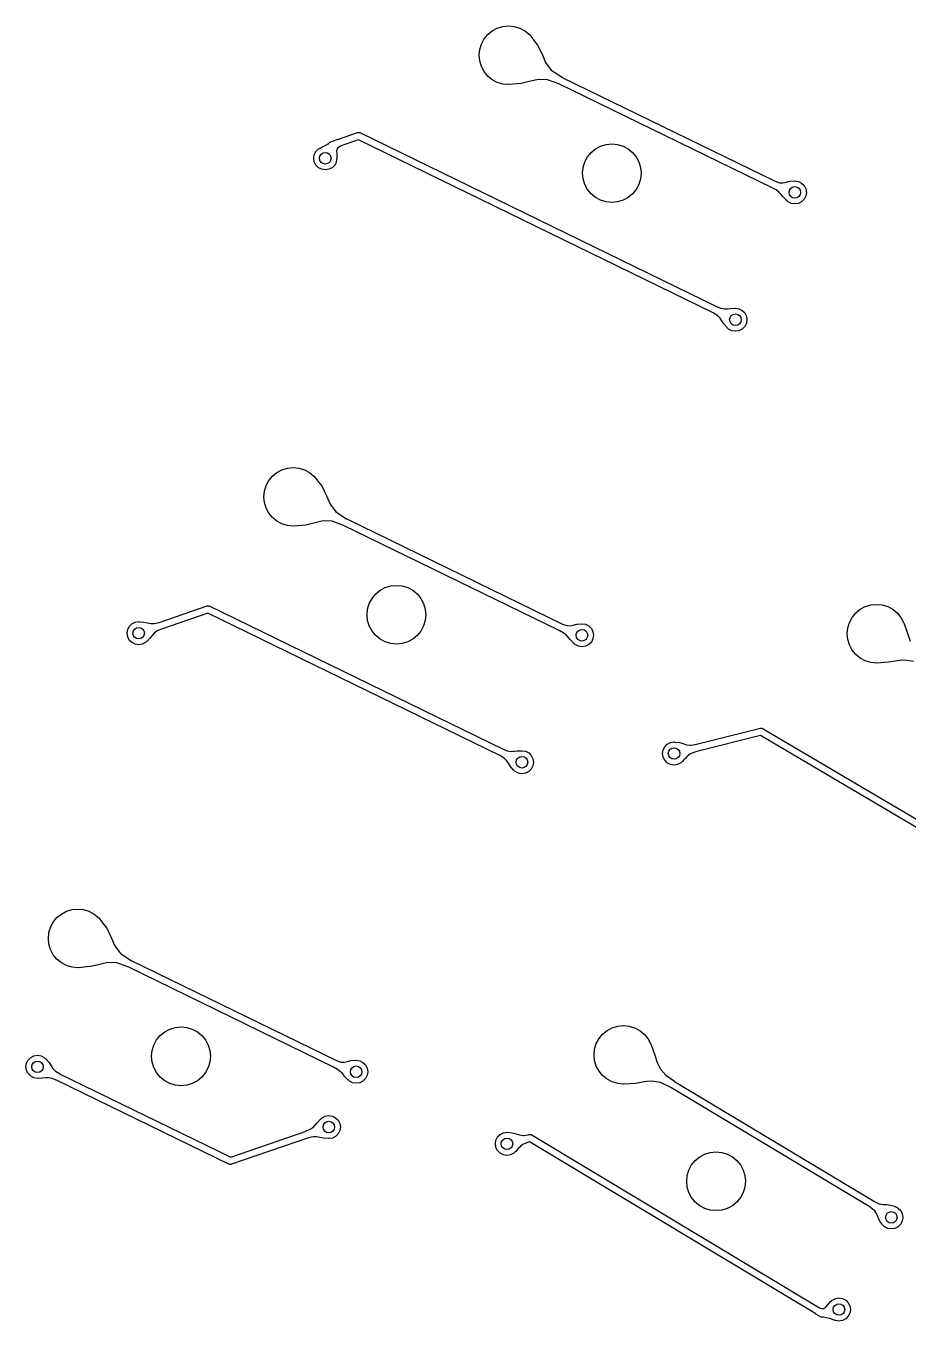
# Model space of a CAD drawing. Extents: x 95 to 380, y -206 to -92.
# Drawn here: x 133.53 to 164.05, y -144.94 to -100.13 of the extents above; entities that cross this region are included whole.
import ezdxf

# ---------------------------------------------------------------- set-up
doc = ezdxf.new("R2010")
doc.units = 0
doc.layers.add('BLACK', color=7, linetype='CONTINUOUS')

msp = doc.modelspace()

# ---------------------------------------------------------------- linework, layer by layer
at = {"layer": 'BLACK', "linetype": 'CONTINUOUS'}
for p, q in [((149.514287, -100.42523), (149.668248, -100.298877)), ((149.668248, -100.298877), (149.843901, -100.204988)), ((149.843901, -100.204988), (150.034495, -100.147172)), ((150.034495, -100.147172), (150.232707, -100.12765)), ((150.232707, -100.12765), (150.430919, -100.147172)), ((150.430919, -100.147172), (150.621513, -100.204988)), ((150.621513, -100.204988), (150.797166, -100.298877)), ((150.797166, -100.298877), (150.951127, -100.42523)), ((149.236229, -100.945438), (149.294045, -100.754844)), ((149.294045, -100.754844), (149.387934, -100.579191)), ((149.387934, -100.579191), (149.514287, -100.42523)), ((150.951127, -100.42523), (151.07748, -100.579191)), ((151.07748, -100.579191), (151.088162, -100.599175)), ((151.088162, -100.599175), (151.237577, -100.788836)), ((151.237577, -100.788836), (151.238957, -100.791061)), ((151.238957, -100.791061), (151.390473, -101.110448)), ((149.216707, -101.14365), (149.236229, -100.945438)), ((149.236229, -101.341862), (149.216707, -101.14365)), ((151.390473, -101.110448), (151.390663, -101.110871)), ((151.390663, -101.110871), (151.513015, -101.397633)), ((149.294045, -101.532456), (149.236229, -101.341862)), ((149.387934, -101.708109), (149.294045, -101.532456)), ((149.514287, -101.86207), (149.387934, -101.708109)), ((151.513015, -101.397633), (151.711095, -101.660897)), ((151.711095, -101.660897), (151.711099, -101.660901)), ((151.711099, -101.660901), (152.081592, -101.904868)), ((149.668248, -101.988423), (149.514287, -101.86207)), ((149.843901, -102.082312), (149.668248, -101.988423)), ((150.034495, -102.140128), (149.843901, -102.082312)), ((150.232707, -102.15965), (150.034495, -102.140128)), ((150.245191, -102.15842), (150.232707, -102.15965)), ((150.245446, -102.1585), (150.245191, -102.15842)), ((150.667788, -102.120406), (150.245446, -102.1585)), ((150.66953, -102.120115), (150.667788, -102.120406)), ((150.992533, -102.0407), (150.66953, -102.120115)), ((151.273161, -101.978302), (150.992533, -102.0407)), ((151.273164, -101.978302), (151.273161, -101.978302)), ((151.273166, -101.978302), (151.273164, -101.978302)), ((151.273167, -101.978302), (151.273166, -101.978302)), ((151.57955, -101.990635), (151.273167, -101.978302)), ((151.970709, -102.131661), (151.57955, -101.990635)), ((151.97434, -102.131687), (151.970709, -102.131661)), ((159.346674, -105.725407), (151.97434, -102.131687)), ((152.081592, -101.904868), (152.085284, -101.910314)), ((152.085284, -101.910314), (159.457456, -105.503956)), ((144.343378, -104.050012), (145.007439, -103.819608)), ((145.007439, -103.819608), (145.031274, -103.81394)), ((145.031274, -103.81394), (145.031277, -103.81394)), ((145.031277, -103.81394), (145.031278, -103.81394)), ((145.031278, -103.81394), (145.07996, -103.816917)), ((145.07996, -103.816917), (145.088391, -103.821029)), ((145.088391, -103.821029), (157.428197, -109.83702)), ((143.569322, -104.474371), (143.657815, -104.385878)), ((143.657815, -104.385878), (143.744162, -104.341881)), ((143.744162, -104.341881), (143.744164, -104.341397)), ((143.744164, -104.341397), (143.750104, -104.335257)), ((143.750104, -104.335257), (143.893006, -104.270064)), ((143.893006, -104.270064), (143.995946, -104.213209)), ((143.995946, -104.213209), (143.999767, -104.205285)), ((143.999767, -104.205285), (144.012616, -104.18442)), ((144.012616, -104.184419), (144.012617, -104.184418)), ((144.012616, -104.18442), (144.012616, -104.184419)), ((144.012617, -104.184418), (144.039562, -104.16058)), ((144.039562, -104.16058), (144.049144, -104.152102)), ((144.049144, -104.152102), (144.049145, -104.152101)), ((144.049145, -104.152101), (144.049146, -104.152101)), ((144.049146, -104.152101), (144.30728, -104.062537)), ((144.316192, -104.353303), (144.282498, -104.448365)), ((144.30728, -104.062537), (144.339896, -104.04993)), ((144.316193, -104.353302), (144.316192, -104.353303)), ((144.424608, -104.286838), (144.316193, -104.353302)), ((144.339896, -104.04993), (144.343378, -104.050012)), ((144.428415, -104.282646), (144.424608, -104.286838)), ((145.037066, -104.071466), (144.428415, -104.282646)), ((157.31553, -110.057552), (145.037066, -104.071466)), ((153.087681, -104.504553), (153.241642, -104.3782)), ((153.241642, -104.3782), (153.417295, -104.284311)), ((153.417295, -104.284311), (153.607889, -104.226495)), ((153.607889, -104.226495), (153.806101, -104.206973)), ((153.806101, -104.206973), (154.004313, -104.226495)), ((154.004313, -104.226495), (154.194907, -104.284311)), ((154.194907, -104.284311), (154.37056, -104.3782)), ((154.37056, -104.3782), (154.524521, -104.504553)), ((143.492929, -104.709485), (143.512506, -104.585878)), ((143.512506, -104.833092), (143.492929, -104.709485)), ((143.512506, -104.585878), (143.569322, -104.474371)), ((143.569322, -104.944599), (143.512506, -104.833092)), ((144.264781, -104.849912), (144.216536, -104.944599)), ((144.265468, -104.848927), (144.264781, -104.849912)), ((144.265607, -104.848291), (144.265468, -104.848927)), ((144.273352, -104.833092), (144.265607, -104.848291)), ((144.284846, -104.760519), (144.273352, -104.833092)), ((144.282498, -104.448365), (144.282497, -104.448367)), ((144.282497, -104.448367), (144.289995, -104.565743)), ((144.296832, -104.705837), (144.284846, -104.760519)), ((144.289995, -104.565743), (144.290003, -104.565884)), ((144.290003, -104.565884), (144.297087, -104.702727)), ((144.297087, -104.702727), (144.296832, -104.705837)), ((152.809623, -105.024761), (152.867439, -104.834167)), ((152.867439, -104.834167), (152.961328, -104.658514)), ((152.961328, -104.658514), (153.087681, -104.504553)), ((154.524521, -104.504553), (154.650874, -104.658514)), ((154.650874, -104.658514), (154.744763, -104.834167)), ((154.744763, -104.834167), (154.802579, -105.024761)), ((143.657815, -105.033092), (143.569322, -104.944599)), ((143.769322, -105.089908), (143.657815, -105.033092)), ((143.892929, -105.109485), (143.769322, -105.089908)), ((144.016536, -105.089908), (143.892929, -105.109485)), ((144.128043, -105.033092), (144.016536, -105.089908)), ((144.216536, -104.944599), (144.128043, -105.033092)), ((152.790101, -105.222973), (152.809623, -105.024761)), ((152.809623, -105.421185), (152.790101, -105.222973)), ((154.802579, -105.024761), (154.822101, -105.222973)), ((154.822101, -105.222973), (154.802579, -105.421185)), ((152.867439, -105.611779), (152.809623, -105.421185)), ((152.961328, -105.787432), (152.867439, -105.611779)), ((154.744763, -105.611779), (154.650874, -105.787432)), ((154.802579, -105.421185), (154.744763, -105.611779)), ((159.350748, -105.73047), (159.346674, -105.725407)), ((159.488284, -105.805707), (159.350748, -105.73047)), ((159.457456, -105.503956), (159.460426, -105.503978)), ((159.460426, -105.503978), (159.607036, -105.556879)), ((159.607036, -105.556879), (159.725858, -105.561309)), ((159.725858, -105.561309), (159.834894, -105.536386)), ((159.834894, -105.536386), (159.961158, -105.505013)), ((159.961158, -105.505013), (159.962928, -105.504716)), ((159.962928, -105.504716), (160.122436, -105.49037)), ((160.122436, -105.49037), (160.124285, -105.490948)), ((160.124285, -105.490948), (160.135154, -105.489227)), ((160.135154, -105.489227), (160.258761, -105.508804)), ((160.258761, -105.508804), (160.370268, -105.56562)), ((160.370268, -105.56562), (160.458761, -105.654113)), ((160.458761, -105.654113), (160.515577, -105.76562)), ((160.515577, -105.76562), (160.535154, -105.889227)), ((153.087681, -105.941393), (152.961328, -105.787432)), ((153.241642, -106.067746), (153.087681, -105.941393)), ((153.417295, -106.161635), (153.241642, -106.067746)), ((153.607889, -106.219451), (153.417295, -106.161635)), ((154.194907, -106.161635), (154.004313, -106.219451)), ((154.37056, -106.067746), (154.194907, -106.161635)), ((154.524521, -105.941393), (154.37056, -106.067746)), ((154.650874, -105.787432), (154.524521, -105.941393)), ((159.488285, -105.805708), (159.488284, -105.805707)), ((159.488287, -105.805709), (159.488285, -105.805708)), ((159.583651, -105.877597), (159.488287, -105.805709)), ((159.583657, -105.877603), (159.583651, -105.877597)), ((159.65646, -105.953856), (159.583657, -105.877603)), ((159.656476, -105.953874), (159.65646, -105.953856)), ((159.736059, -106.047477), (159.656476, -105.953874)), ((159.736419, -106.04788), (159.736059, -106.047477)), ((159.844066, -106.163235), (159.736419, -106.04788)), ((159.844327, -106.163507), (159.844066, -106.163235)), ((159.852592, -106.166953), (159.844327, -106.163507)), ((159.853702, -106.166496), (159.852592, -106.166953)), ((159.90004, -106.212834), (159.853702, -106.166496)), ((160.011547, -106.26965), (159.90004, -106.212834)), ((160.370268, -106.212834), (160.258761, -106.26965)), ((160.458761, -106.124341), (160.370268, -106.212834)), ((160.515577, -106.012834), (160.458761, -106.124341)), ((160.535154, -105.889227), (160.515577, -106.012834)), ((153.806101, -106.238973), (153.607889, -106.219451)), ((154.004313, -106.219451), (153.806101, -106.238973)), ((160.135154, -106.289227), (160.011547, -106.26965)), ((160.258761, -106.26965), (160.135154, -106.289227)), ((157.319654, -110.063126), (157.31553, -110.057552)), ((157.459879, -110.147394), (157.319654, -110.063126)), ((157.428197, -109.83702), (157.430211, -109.83708)), ((157.430211, -109.83708), (157.571392, -109.895113)), ((157.459882, -110.147396), (157.459879, -110.147394)), ((157.50388, -110.191436), (157.459882, -110.147396)), ((157.547754, -110.235351), (157.50388, -110.191436)), ((157.609639, -110.330331), (157.547754, -110.235351)), ((157.571392, -109.895113), (157.571403, -109.895116)), ((157.571403, -109.895116), (157.585098, -109.897769)), ((157.585098, -109.897769), (157.685846, -109.917287)), ((157.685846, -109.917287), (157.79068, -109.914482)), ((157.79068, -109.914482), (157.790697, -109.91448)), ((157.790697, -109.91448), (157.790701, -109.91448)), ((157.790701, -109.91448), (157.810412, -109.912432)), ((157.810412, -109.912432), (157.91287, -109.901788)), ((157.91287, -109.901788), (157.913486, -109.901742)), ((157.913486, -109.901742), (158.068439, -109.89472)), ((158.068439, -109.89472), (158.07109, -109.89568)), ((158.07109, -109.89568), (158.08064, -109.894168)), ((158.08064, -109.894168), (158.204247, -109.913745)), ((158.204247, -109.913745), (158.315754, -109.970561)), ((158.315754, -109.970561), (158.404247, -110.059054)), ((158.404247, -110.059054), (158.461063, -110.170561)), ((158.461063, -110.170561), (158.48064, -110.294168)), ((157.609639, -110.330332), (157.609639, -110.330331)), ((157.68071, -110.440608), (157.609639, -110.330332)), ((157.681672, -110.441896), (157.68071, -110.440608)), ((157.789602, -110.567476), (157.681672, -110.441896)), ((157.790171, -110.568092), (157.789602, -110.567476)), ((157.798436, -110.571538), (157.790171, -110.568092)), ((157.79904, -110.571289), (157.798436, -110.571538)), ((157.845526, -110.617775), (157.79904, -110.571289)), ((157.957033, -110.674591), (157.845526, -110.617775)), ((158.08064, -110.694168), (157.957033, -110.674591)), ((158.204247, -110.674591), (158.08064, -110.694168)), ((158.315754, -110.617775), (158.204247, -110.674591)), ((158.404247, -110.529282), (158.315754, -110.617775)), ((158.461063, -110.417775), (158.404247, -110.529282)), ((158.48064, -110.294168), (158.461063, -110.417775)), ((142.061973, -115.704731), (142.215934, -115.578378)), ((142.215934, -115.578378), (142.391587, -115.484489)), ((142.391587, -115.484489), (142.582181, -115.426673)), ((142.582181, -115.426673), (142.780393, -115.407151)), ((142.780393, -115.407151), (142.978605, -115.426673)), ((142.978605, -115.426673), (143.169199, -115.484489)), ((143.169199, -115.484489), (143.344852, -115.578378)), ((143.344852, -115.578378), (143.498813, -115.704731)), ((141.783915, -116.224939), (141.841731, -116.034345)), ((141.841731, -116.034345), (141.93562, -115.858692)), ((141.93562, -115.858692), (142.061973, -115.704731)), ((143.498813, -115.704731), (143.625166, -115.858692)), ((143.625166, -115.858692), (143.635848, -115.878678)), ((143.635848, -115.878678), (143.785263, -116.068338)), ((143.785263, -116.068338), (143.786643, -116.070563)), ((143.786643, -116.070563), (143.938162, -116.389961)), ((141.764393, -116.423151), (141.783915, -116.224939)), ((141.783915, -116.621363), (141.764393, -116.423151)), ((143.938162, -116.389961), (143.938352, -116.390385)), ((143.938352, -116.390385), (144.060697, -116.677136)), ((141.841731, -116.811957), (141.783915, -116.621363)), ((141.93562, -116.98761), (141.841731, -116.811957)), ((144.060697, -116.677136), (144.060697, -116.677137)), ((144.060697, -116.677137), (144.258777, -116.940403)), ((144.258777, -116.940403), (144.258781, -116.940407)), ((144.258781, -116.940407), (144.629274, -117.184375)), ((142.061973, -117.141571), (141.93562, -116.98761)), ((142.215934, -117.267924), (142.061973, -117.141571)), ((142.391587, -117.361813), (142.215934, -117.267924)), ((142.582181, -117.419629), (142.391587, -117.361813)), ((142.780393, -117.439151), (142.582181, -117.419629)), ((143.215473, -117.399908), (142.793132, -117.438001)), ((143.217215, -117.399617), (143.215473, -117.399908)), ((143.540218, -117.320203), (143.217215, -117.399617)), ((143.820845, -117.257807), (143.540218, -117.320203)), ((143.820849, -117.257807), (143.820845, -117.257807)), ((143.82085, -117.257807), (143.820849, -117.257807)), ((143.820851, -117.257807), (143.82085, -117.257807)), ((144.127233, -117.270142), (143.820851, -117.257807)), ((144.518391, -117.411169), (144.127233, -117.270142)), ((144.522014, -117.411195), (144.518391, -117.411169)), ((151.98424, -121.048753), (144.522014, -117.411195)), ((144.629274, -117.184375), (144.632971, -117.189828)), ((144.632971, -117.189828), (152.095027, -120.827303)), ((142.792877, -117.437921), (142.780393, -117.439151)), ((142.793132, -117.438001), (142.792877, -117.437921)), ((145.635367, -119.784054), (145.789328, -119.657701)), ((145.789328, -119.657701), (145.964981, -119.563812)), ((145.964981, -119.563812), (146.155575, -119.505996)), ((146.155575, -119.505996), (146.353787, -119.486474)), ((146.353787, -119.486474), (146.551999, -119.505996)), ((146.551999, -119.505996), (146.742593, -119.563812)), ((146.742593, -119.563812), (146.918246, -119.657701)), ((146.918246, -119.657701), (147.072207, -119.784054)), ((145.415125, -120.113668), (145.509014, -119.938015)), ((145.509014, -119.938015), (145.635367, -119.784054)), ((147.072207, -119.784054), (147.19856, -119.938015)), ((147.19856, -119.938015), (147.292449, -120.113668)), ((138.142897, -120.768081), (139.802117, -120.195033)), ((139.831607, -120.446821), (138.22158, -121.002879)), ((139.802117, -120.195033), (139.825956, -120.189365)), ((139.825956, -120.189365), (139.825957, -120.189365)), ((139.825957, -120.189365), (139.828762, -120.189536)), ((139.828762, -120.189536), (139.874638, -120.192342)), ((149.930991, -125.370145), (139.831607, -120.446821)), ((139.874638, -120.192342), (139.878618, -120.194283)), ((139.878618, -120.194283), (150.043557, -125.149564)), ((145.337787, -120.502474), (145.357309, -120.304262)), ((145.357309, -120.700686), (145.337787, -120.502474)), ((145.357309, -120.304262), (145.415125, -120.113668)), ((147.292449, -120.113668), (147.350265, -120.304262)), ((147.350265, -120.304262), (147.369787, -120.502474)), ((147.369787, -120.502474), (147.350265, -120.700686)), ((162.117123, -120.595159), (162.243476, -120.441198)), ((162.243476, -120.441198), (162.397437, -120.314845)), ((162.397437, -120.314845), (162.57309, -120.220956)), ((162.57309, -120.220956), (162.763684, -120.16314)), ((162.763684, -120.16314), (162.961896, -120.143618)), ((162.961896, -120.143618), (163.160108, -120.16314)), ((163.160108, -120.16314), (163.350702, -120.220956)), ((163.350702, -120.220956), (163.526355, -120.314845)), ((163.526355, -120.314845), (163.680316, -120.441198)), ((163.680316, -120.441198), (163.806669, -120.595159)), ((137.055489, -121.018375), (137.112305, -120.906868)), ((137.112305, -120.906868), (137.200798, -120.818375)), ((137.200798, -120.818375), (137.312305, -120.761559)), ((137.312305, -120.761559), (137.435912, -120.741982)), ((137.435912, -120.741982), (137.445964, -120.743574)), ((137.445964, -120.743574), (137.44761, -120.742897)), ((137.44761, -120.742897), (137.448443, -120.742929)), ((137.448443, -120.742929), (137.613573, -120.75541)), ((137.613573, -120.75541), (137.615153, -120.75564)), ((137.615153, -120.75564), (137.743358, -120.783356)), ((137.743358, -120.783356), (137.854304, -120.806765)), ((137.854304, -120.806765), (137.978636, -120.806825)), ((137.978636, -120.806825), (138.137382, -120.767256)), ((138.137382, -120.767256), (138.142897, -120.768081)), ((138.22158, -121.002879), (138.219045, -121.005271)), ((145.415125, -120.89128), (145.357309, -120.700686)), ((145.509014, -121.066933), (145.415125, -120.89128)), ((147.292449, -120.89128), (147.19856, -121.066933)), ((147.350265, -120.700686), (147.292449, -120.89128)), ((152.095027, -120.827303), (152.097993, -120.827325)), ((152.097993, -120.827325), (152.244604, -120.880226)), ((152.244604, -120.880226), (152.363425, -120.884653)), ((152.363425, -120.884653), (152.472462, -120.859729)), ((152.472462, -120.859729), (152.598727, -120.828354)), ((152.598727, -120.828354), (152.600496, -120.828057)), ((152.600496, -120.828057), (152.760002, -120.813711)), ((152.760002, -120.813711), (152.76185, -120.814288)), ((152.76185, -120.814288), (152.772722, -120.812567)), ((152.772722, -120.812567), (152.896329, -120.832144)), ((152.896329, -120.832144), (153.007836, -120.88896)), ((153.007836, -120.88896), (153.096329, -120.977453)), ((153.096329, -120.977453), (153.153145, -121.08896)), ((161.945896, -121.159618), (161.965418, -120.961406)), ((161.965418, -120.961406), (162.023234, -120.770812)), ((162.023234, -120.770812), (162.117123, -120.595159)), ((163.806669, -120.595159), (163.900558, -120.770812)), ((163.900558, -120.770812), (163.903591, -120.780813)), ((163.903591, -120.780813), (163.904584, -120.781807)), ((163.904584, -120.781807), (163.904754, -120.782244)), ((163.904754, -120.782244), (164.035888, -121.139453)), ((137.035912, -121.141982), (137.055489, -121.018375)), ((137.055489, -121.265589), (137.035912, -121.141982)), ((137.112305, -121.377096), (137.055489, -121.265589)), ((137.200798, -121.465589), (137.112305, -121.377096)), ((137.717509, -121.419105), (137.671026, -121.465589)), ((137.718883, -121.419603), (137.717509, -121.419105)), ((137.726992, -121.415805), (137.718883, -121.419603)), ((137.831562, -121.301307), (137.726992, -121.415805)), ((137.832007, -121.300791), (137.831562, -121.301307)), ((137.90943, -121.205418), (137.832007, -121.300791)), ((137.981565, -121.129317), (137.90943, -121.205418)), ((138.078173, -121.064068), (137.981565, -121.129317)), ((138.219045, -121.005271), (138.078173, -121.064068)), ((145.635367, -121.220894), (145.509014, -121.066933)), ((145.789328, -121.347247), (145.635367, -121.220894)), ((145.964981, -121.441136), (145.789328, -121.347247)), ((146.155575, -121.498952), (145.964981, -121.441136)), ((146.742593, -121.441136), (146.551999, -121.498952)), ((146.918246, -121.347247), (146.742593, -121.441136)), ((147.072207, -121.220894), (146.918246, -121.347247)), ((147.19856, -121.066933), (147.072207, -121.220894)), ((151.988315, -121.053817), (151.98424, -121.048753)), ((152.12585, -121.129053), (151.988315, -121.053817)), ((152.221214, -121.200939), (152.12585, -121.129053)), ((152.221216, -121.200941), (152.221214, -121.200939)), ((152.221217, -121.200942), (152.221216, -121.200941)), ((152.294034, -121.277206), (152.221217, -121.200942)), ((152.294044, -121.277217), (152.294034, -121.277206)), ((152.294049, -121.277223), (152.294044, -121.277217)), ((152.373627, -121.370818), (152.294049, -121.277223)), ((152.373987, -121.371221), (152.373627, -121.370818)), ((152.481634, -121.486575), (152.373987, -121.371221)), ((153.096329, -121.447681), (153.007836, -121.536174)), ((153.153145, -121.336174), (153.096329, -121.447681)), ((153.153145, -121.08896), (153.172722, -121.212567)), ((153.172722, -121.212567), (153.153145, -121.336174)), ((161.965418, -121.35783), (161.945896, -121.159618)), ((162.023234, -121.548424), (161.965418, -121.35783)), ((164.035888, -121.139453), (164.036006, -121.13979)), ((164.036006, -121.13979), (164.129804, -121.421585)), ((137.312305, -121.522405), (137.200798, -121.465589)), ((137.435912, -121.541982), (137.312305, -121.522405)), ((137.559519, -121.522405), (137.435912, -121.541982)), ((137.671026, -121.465589), (137.559519, -121.522405)), ((146.353787, -121.518474), (146.155575, -121.498952)), ((146.551999, -121.498952), (146.353787, -121.518474)), ((152.481895, -121.486847), (152.481634, -121.486575)), ((152.49016, -121.490293), (152.481895, -121.486847)), ((152.49127, -121.489836), (152.49016, -121.490293)), ((152.537608, -121.536174), (152.49127, -121.489836)), ((152.649115, -121.59299), (152.537608, -121.536174)), ((152.772722, -121.612567), (152.649115, -121.59299)), ((152.896329, -121.59299), (152.772722, -121.612567)), ((153.007836, -121.536174), (152.896329, -121.59299)), ((162.117123, -121.724077), (162.023234, -121.548424)), ((162.243476, -121.878038), (162.117123, -121.724077)), ((162.397437, -122.004391), (162.243476, -121.878038)), ((162.57309, -122.09828), (162.397437, -122.004391)), ((162.763684, -122.156096), (162.57309, -122.09828)), ((162.961896, -122.175618), (162.763684, -122.156096)), ((162.973518, -122.174473), (162.961896, -122.175618)), ((162.974383, -122.174764), (162.973518, -122.174473)), ((163.376274, -122.147288), (162.974383, -122.174764)), ((163.377399, -122.147156), (163.376274, -122.147288)), ((163.688494, -122.095316), (163.377399, -122.147156)), ((163.688497, -122.095315), (163.688494, -122.095316)), ((163.688502, -122.095315), (163.688497, -122.095315)), ((163.775582, -122.086978), (163.688502, -122.095315)), ((163.957486, -122.069562), (163.775582, -122.086978)), ((164.244386, -122.119746), (163.957486, -122.069562)), ((156.69175, -124.995315), (158.945987, -124.431432)), ((158.945987, -124.431432), (158.968373, -124.428136)), ((158.968373, -124.428136), (158.969232, -124.427915)), ((158.969232, -124.427915), (158.969561, -124.427961)), ((158.969561, -124.427961), (158.97023, -124.427863)), ((158.97023, -124.427863), (158.993864, -124.431395)), ((158.993864, -124.431395), (159.017524, -124.434738)), ((159.017524, -124.434738), (159.017962, -124.434996)), ((159.017962, -124.434996), (159.018466, -124.435072)), ((159.018466, -124.435072), (159.038443, -124.447075)), ((159.038443, -124.447075), (169.131125, -130.399396)), ((155.633774, -125.070295), (155.722267, -124.981802)), ((155.722267, -124.981802), (155.833774, -124.924986)), ((155.833774, -124.924986), (155.957381, -124.905409)), ((155.957381, -124.905409), (155.967875, -124.907071)), ((155.967875, -124.907071), (155.969077, -124.906577)), ((155.969077, -124.906577), (155.97016, -124.906629)), ((155.97016, -124.906629), (156.141324, -124.922982)), ((156.141324, -124.922982), (156.143516, -124.923405)), ((156.143516, -124.923405), (156.274043, -124.961864)), ((156.274043, -124.961864), (156.274463, -124.961998)), ((156.274463, -124.961998), (156.387438, -125.000617)), ((156.387438, -125.000617), (156.516601, -125.017854)), ((156.516601, -125.017854), (156.516602, -125.017854)), ((156.516602, -125.017854), (156.538877, -125.014691)), ((156.538877, -125.014691), (156.685914, -124.993815)), ((156.685914, -124.993815), (156.69175, -124.995315)), ((158.953932, -124.68469), (156.748315, -125.236412)), ((169.000788, -130.609984), (158.953932, -124.68469)), ((149.935079, -125.37567), (149.930991, -125.370145)), ((150.075304, -125.459938), (149.935079, -125.37567)), ((150.043557, -125.149564), (150.045635, -125.149625)), ((150.045635, -125.149625), (150.186816, -125.207659)), ((150.075307, -125.45994), (150.075304, -125.459938)), ((150.163181, -125.547898), (150.075307, -125.45994)), ((150.186816, -125.207659), (150.186827, -125.207662)), ((150.186827, -125.207662), (150.200522, -125.210315)), ((150.200522, -125.210315), (150.30127, -125.229833)), ((150.30127, -125.229833), (150.406104, -125.227028)), ((150.406104, -125.227028), (150.406121, -125.227026)), ((150.406121, -125.227026), (150.406125, -125.227026)), ((150.406125, -125.227026), (150.425836, -125.224978)), ((150.425836, -125.224978), (150.528294, -125.214334)), ((150.528294, -125.214334), (150.52891, -125.214288)), ((150.52891, -125.214288), (150.683863, -125.207266)), ((150.683863, -125.207266), (150.686514, -125.208226)), ((150.686514, -125.208226), (150.696064, -125.206714)), ((150.696064, -125.206714), (150.819671, -125.226291)), ((150.819671, -125.226291), (150.931178, -125.283107)), ((150.931178, -125.283107), (151.019671, -125.3716)), ((151.019671, -125.3716), (151.076487, -125.483107)), ((151.076487, -125.483107), (151.096064, -125.606714)), ((155.557381, -125.305409), (155.576958, -125.181802)), ((155.576958, -125.429016), (155.557381, -125.305409)), ((155.576958, -125.181802), (155.633774, -125.070295)), ((155.633774, -125.540523), (155.576958, -125.429016)), ((156.349775, -125.473797), (156.297646, -125.528258)), ((156.382529, -125.439708), (156.349775, -125.473797)), ((156.430215, -125.390081), (156.382529, -125.439708)), ((156.507539, -125.328261), (156.430215, -125.390081)), ((156.507542, -125.328259), (156.507539, -125.328261)), ((156.607747, -125.279483), (156.507542, -125.328259)), ((156.746135, -125.238106), (156.607747, -125.279483)), ((156.748315, -125.236412), (156.746135, -125.238106)), ((150.225063, -125.642876), (150.163181, -125.547898)), ((150.225063, -125.642877), (150.225063, -125.642876)), ((150.296134, -125.753154), (150.225063, -125.642877)), ((150.297096, -125.754442), (150.296134, -125.753154)), ((150.405026, -125.880022), (150.297096, -125.754442)), ((150.405595, -125.880638), (150.405026, -125.880022)), ((150.41386, -125.884084), (150.405595, -125.880638)), ((150.414464, -125.883835), (150.41386, -125.884084)), ((150.46095, -125.930321), (150.414464, -125.883835)), ((150.572457, -125.987137), (150.46095, -125.930321)), ((150.931178, -125.930321), (150.819671, -125.987137)), ((151.019671, -125.841828), (150.931178, -125.930321)), ((151.076487, -125.730321), (151.019671, -125.841828)), ((151.096064, -125.606714), (151.076487, -125.730321)), ((155.722267, -125.629016), (155.633774, -125.540523)), ((155.833774, -125.685832), (155.722267, -125.629016)), ((155.957381, -125.705409), (155.833774, -125.685832)), ((156.080988, -125.685832), (155.957381, -125.705409)), ((156.192495, -125.629016), (156.080988, -125.685832)), ((156.238834, -125.582676), (156.192495, -125.629016)), ((156.240279, -125.583238), (156.238834, -125.582676)), ((156.248475, -125.579631), (156.240279, -125.583238)), ((156.297646, -125.528258), (156.248475, -125.579631)), ((150.696064, -126.006714), (150.572457, -125.987137)), ((150.819671, -125.987137), (150.696064, -126.006714)), ((134.609662, -130.984239), (134.763623, -130.857886)), ((134.763623, -130.857886), (134.939276, -130.763997)), ((134.939276, -130.763997), (135.12987, -130.706181)), ((135.12987, -130.706181), (135.328082, -130.686659)), ((135.328082, -130.686659), (135.526294, -130.706181)), ((135.526294, -130.706181), (135.716888, -130.763997)), ((135.716888, -130.763997), (135.892541, -130.857886)), ((135.892541, -130.857886), (136.046502, -130.984239)), ((134.38942, -131.313853), (134.483309, -131.1382)), ((134.483309, -131.1382), (134.609662, -130.984239)), ((136.046502, -130.984239), (136.172855, -131.1382)), ((136.172855, -131.1382), (136.183537, -131.158184)), ((136.183537, -131.158184), (136.332952, -131.347845)), ((134.312082, -131.702659), (134.331604, -131.504447)), ((134.331604, -131.900871), (134.312082, -131.702659)), ((134.331604, -131.504447), (134.38942, -131.313853)), ((136.332952, -131.347845), (136.334332, -131.35007)), ((136.334332, -131.35007), (136.485851, -131.669468)), ((136.485851, -131.669468), (136.486041, -131.669892)), ((136.486041, -131.669892), (136.608386, -131.956644)), ((134.38942, -132.091465), (134.331604, -131.900871)), ((134.483309, -132.267118), (134.38942, -132.091465)), ((136.608386, -131.956644), (136.608386, -131.956645)), ((136.608386, -131.956645), (136.806466, -132.21991)), ((134.609662, -132.421079), (134.483309, -132.267118)), ((134.763623, -132.547432), (134.609662, -132.421079)), ((134.939276, -132.641321), (134.763623, -132.547432)), ((135.12987, -132.699137), (134.939276, -132.641321)), ((136.087907, -132.599711), (135.764904, -132.679125)), ((136.368534, -132.537314), (136.087907, -132.599711)), ((136.368538, -132.537314), (136.368534, -132.537314)), ((136.368539, -132.537314), (136.368538, -132.537314)), ((136.36854, -132.537314), (136.368539, -132.537314)), ((136.674922, -132.549649), (136.36854, -132.537314)), ((137.06608, -132.690676), (136.674922, -132.549649)), ((136.806466, -132.21991), (136.80647, -132.219914)), ((136.80647, -132.219914), (137.176963, -132.463882)), ((137.176963, -132.463882), (137.180641, -132.469307)), ((137.180641, -132.469307), (144.283187, -135.931462)), ((135.328082, -132.718659), (135.12987, -132.699137)), ((135.340566, -132.717429), (135.328082, -132.718659)), ((135.340821, -132.717509), (135.340566, -132.717429)), ((135.763162, -132.679416), (135.340821, -132.717509)), ((135.764904, -132.679125), (135.763162, -132.679416)), ((137.069742, -132.690702), (137.06608, -132.690676)), ((144.172422, -136.152922), (137.069742, -132.690702)), ((138.337017, -134.937209), (138.51267, -134.84332)), ((138.51267, -134.84332), (138.703264, -134.785504)), ((138.703264, -134.785504), (138.901476, -134.765982)), ((138.901476, -134.765982), (139.099688, -134.785504)), ((139.099688, -134.785504), (139.290282, -134.84332)), ((139.290282, -134.84332), (139.465935, -134.937209)), ((153.487829, -135.013046), (153.64179, -134.886693)), ((153.64179, -134.886693), (153.817443, -134.792804)), ((153.817443, -134.792804), (154.008037, -134.734988)), ((154.008037, -134.734988), (154.206249, -134.715466)), ((154.206249, -134.715466), (154.404461, -134.734988)), ((154.404461, -134.734988), (154.595055, -134.792804)), ((154.595055, -134.792804), (154.770708, -134.886693)), ((154.770708, -134.886693), (154.924669, -135.013046)), ((137.962814, -135.393176), (138.056703, -135.217523)), ((138.056703, -135.217523), (138.183056, -135.063562)), ((138.183056, -135.063562), (138.337017, -134.937209)), ((139.465935, -134.937209), (139.619896, -135.063562)), ((139.619896, -135.063562), (139.746249, -135.217523)), ((139.746249, -135.217523), (139.840138, -135.393176)), ((153.209771, -135.533254), (153.267587, -135.34266)), ((153.267587, -135.34266), (153.361476, -135.167007)), ((153.361476, -135.167007), (153.487829, -135.013046)), ((154.924669, -135.013046), (155.051022, -135.167007)), ((155.051022, -135.167007), (155.144911, -135.34266)), ((155.144911, -135.34266), (155.147944, -135.352661)), ((133.699761, -135.823139), (133.811268, -135.766323)), ((133.811268, -135.766323), (133.934875, -135.746746)), ((133.934875, -135.746746), (134.058482, -135.766323)), ((134.058482, -135.766323), (134.169989, -135.823139)), ((137.885476, -135.781982), (137.904998, -135.58377)), ((137.904998, -135.980194), (137.885476, -135.781982)), ((137.904998, -135.58377), (137.962814, -135.393176)), ((139.840138, -135.393176), (139.897954, -135.58377)), ((139.897954, -135.58377), (139.917476, -135.781982)), ((139.917476, -135.781982), (139.897954, -135.980194)), ((153.190249, -135.731466), (153.209771, -135.533254)), ((153.209771, -135.929678), (153.190249, -135.731466)), ((155.147944, -135.352661), (155.148937, -135.353655)), ((155.148937, -135.353655), (155.149107, -135.354092)), ((155.149107, -135.354092), (155.280241, -135.7113)), ((155.280241, -135.7113), (155.280359, -135.711637)), ((155.280359, -135.711637), (155.374158, -135.993431)), ((133.534875, -136.146746), (133.554452, -136.023139)), ((133.554452, -136.270353), (133.534875, -136.146746)), ((133.554452, -136.023139), (133.611268, -135.911632)), ((133.611268, -135.911632), (133.699761, -135.823139)), ((134.169989, -135.823139), (134.216473, -135.869623)), ((134.216473, -135.869623), (134.217078, -135.869375)), ((134.217078, -135.869375), (134.225343, -135.872821)), ((134.225343, -135.872821), (134.225913, -135.873438)), ((134.225913, -135.873438), (134.283141, -135.940025)), ((134.283141, -135.940025), (134.333844, -135.99902)), ((134.333844, -135.99902), (134.334805, -136.000308)), ((134.334805, -136.000308), (134.405842, -136.110531)), ((134.405842, -136.110531), (134.405843, -136.110531)), ((134.405843, -136.110531), (134.405859, -136.110555)), ((134.405859, -136.110555), (134.467757, -136.205559)), ((134.467757, -136.205559), (134.555631, -136.293517)), ((137.962814, -136.170788), (137.904998, -135.980194)), ((138.056703, -136.346441), (137.962814, -136.170788)), ((139.840138, -136.170788), (139.746249, -136.346441)), ((139.897954, -135.980194), (139.840138, -136.170788)), ((144.176488, -136.157976), (144.172422, -136.152922)), ((144.314023, -136.23321), (144.176488, -136.157976)), ((144.283187, -135.931462), (144.286166, -135.931484)), ((144.286166, -135.931484), (144.432777, -135.984383)), ((144.409388, -136.305093), (144.314023, -136.23321)), ((144.432777, -135.984383), (144.551599, -135.988807)), ((144.551599, -135.988807), (144.660636, -135.963879)), ((144.660636, -135.963879), (144.786914, -135.932498)), ((144.786914, -135.932498), (144.78866, -135.932205)), ((144.78866, -135.932205), (144.948178, -135.917857)), ((144.948178, -135.917857), (144.950026, -135.918434)), ((144.950026, -135.918434), (144.960898, -135.916713)), ((144.960898, -135.916713), (145.084505, -135.93629)), ((145.084505, -135.93629), (145.196012, -135.993106)), ((145.196012, -135.993106), (145.284505, -136.081599)), ((145.284505, -136.081599), (145.341321, -136.193106)), ((145.341321, -136.193106), (145.360898, -136.316713)), ((153.267587, -136.120272), (153.209771, -135.929678)), ((153.361476, -136.295925), (153.267587, -136.120272)), ((155.374158, -135.993431), (155.374162, -135.99344)), ((155.374162, -135.99344), (155.484119, -136.222044)), ((155.484119, -136.222044), (155.484121, -136.222047)), ((155.484121, -136.222047), (155.484122, -136.222049)), ((155.484122, -136.222049), (155.667832, -136.430796)), ((133.611268, -136.38186), (133.554452, -136.270353)), ((133.699761, -136.470353), (133.611268, -136.38186)), ((133.811268, -136.527169), (133.699761, -136.470353)), ((133.934875, -136.546746), (133.811268, -136.527169)), ((133.944428, -136.545232), (133.934875, -136.546746)), ((133.947077, -136.546192), (133.944428, -136.545232)), ((134.101995, -136.539172), (133.947077, -136.546192)), ((134.102674, -136.539121), (134.101995, -136.539172)), ((134.224811, -136.526432), (134.102674, -136.539121)), ((134.224833, -136.52643), (134.224811, -136.526432)), ((134.324342, -136.523767), (134.224833, -136.52643)), ((134.329667, -136.523625), (134.324342, -136.523767)), ((134.329669, -136.523625), (134.329667, -136.523625)), ((134.444108, -136.545796), (134.329669, -136.523625)), ((134.44412, -136.545799), (134.444108, -136.545796)), ((134.585303, -136.603833), (134.44412, -136.545799)), ((134.555631, -136.293517), (134.555633, -136.293518)), ((134.555633, -136.293518), (134.69586, -136.377787)), ((134.587615, -136.6039), (134.585303, -136.603833)), ((140.575294, -139.521892), (134.587615, -136.6039)), ((134.69586, -136.377787), (134.69982, -136.383139)), ((134.69982, -136.383139), (140.619607, -139.268044)), ((138.183056, -136.500402), (138.056703, -136.346441)), ((138.337017, -136.626755), (138.183056, -136.500402)), ((138.51267, -136.720644), (138.337017, -136.626755)), ((139.465935, -136.626755), (139.290282, -136.720644)), ((139.619896, -136.500402), (139.465935, -136.626755)), ((139.746249, -136.346441), (139.619896, -136.500402)), ((144.482225, -136.381375), (144.409388, -136.305093)), ((144.482236, -136.381388), (144.482225, -136.381375)), ((144.561783, -136.474942), (144.482236, -136.381388)), ((144.562142, -136.475346), (144.561783, -136.474942)), ((144.669811, -136.590722), (144.562142, -136.475346)), ((144.670072, -136.590993), (144.669811, -136.590722)), ((144.678337, -136.594439), (144.670072, -136.590993)), ((144.679446, -136.593982), (144.678337, -136.594439)), ((144.725784, -136.64032), (144.679446, -136.593982)), ((144.837291, -136.697136), (144.725784, -136.64032)), ((145.196012, -136.64032), (145.084505, -136.697136)), ((145.284505, -136.551827), (145.196012, -136.64032)), ((145.341321, -136.44032), (145.284505, -136.551827)), ((145.360898, -136.316713), (145.341321, -136.44032)), ((153.487829, -136.449886), (153.361476, -136.295925)), ((153.64179, -136.576239), (153.487829, -136.449886)), ((153.817443, -136.670128), (153.64179, -136.576239)), ((154.008037, -136.727944), (153.817443, -136.670128)), ((154.932849, -136.667162), (154.621753, -136.719003)), ((154.932852, -136.667161), (154.932849, -136.667162)), ((154.932857, -136.667161), (154.932852, -136.667161)), ((155.019939, -136.658823), (154.932857, -136.667161)), ((155.201841, -136.641407), (155.019939, -136.658823)), ((155.488742, -136.69159), (155.201841, -136.641407)), ((155.667832, -136.430796), (155.667833, -136.430797)), ((155.667833, -136.430797), (155.974049, -136.646901)), ((155.974049, -136.646901), (155.97732, -136.652077)), ((155.97732, -136.652077), (162.892231, -140.804889)), ((138.703264, -136.77846), (138.51267, -136.720644)), ((138.901476, -136.797982), (138.703264, -136.77846)), ((139.099688, -136.77846), (138.901476, -136.797982)), ((139.290282, -136.720644), (139.099688, -136.77846)), ((144.960898, -136.716713), (144.837291, -136.697136)), ((145.084505, -136.697136), (144.960898, -136.716713)), ((154.206249, -136.747466), (154.008037, -136.727944)), ((154.217871, -136.746321), (154.206249, -136.747466)), ((154.218736, -136.746612), (154.217871, -136.746321)), ((154.620628, -136.719135), (154.218736, -136.746612)), ((154.621753, -136.719003), (154.620628, -136.719135)), ((155.488746, -136.691591), (155.488742, -136.69159)), ((155.844562, -136.862836), (155.488746, -136.691591)), ((155.8479, -136.863177), (155.844562, -136.862836)), ((162.761227, -141.015038), (155.8479, -136.863177)), ((143.618271, -138.069696), (143.722872, -137.955167)), ((143.722872, -137.955167), (143.730981, -137.95137)), ((143.730981, -137.95137), (143.732355, -137.951867)), ((143.732355, -137.951867), (143.778838, -137.905385)), ((143.778838, -137.905385), (143.890345, -137.848569)), ((143.890345, -137.848569), (144.013952, -137.828992)), ((144.013952, -137.828992), (144.137559, -137.848569)), ((144.137559, -137.848569), (144.249066, -137.905385)), ((144.249066, -137.905385), (144.337559, -137.993878)), ((144.337559, -137.993878), (144.394375, -138.105385)), ((140.619607, -139.268044), (143.228658, -138.367739)), ((143.228658, -138.367739), (143.230817, -138.365704)), ((143.230817, -138.365704), (143.371691, -138.306905)), ((143.371691, -138.306905), (143.468295, -138.241657)), ((143.468295, -138.241657), (143.540441, -138.165544)), ((143.540441, -138.165544), (143.61788, -138.070149)), ((143.61788, -138.070149), (143.618271, -138.069696)), ((144.337559, -138.464106), (144.249066, -138.552599)), ((144.394375, -138.352599), (144.337559, -138.464106)), ((144.394375, -138.105385), (144.413952, -138.228992)), ((144.413952, -138.228992), (144.394375, -138.352599)), ((149.941519, -138.485397), (150.053026, -138.428581)), ((150.053026, -138.428581), (150.176633, -138.409004)), ((150.176633, -138.409004), (150.187127, -138.410666)), ((150.187127, -138.410666), (150.188329, -138.410172)), ((150.188329, -138.410172), (150.189412, -138.410224)), ((150.189412, -138.410224), (150.360576, -138.426577)), ((150.360576, -138.426577), (150.362768, -138.427)), ((150.362768, -138.427), (150.493295, -138.465459)), ((150.493295, -138.465459), (150.493715, -138.465592)), ((150.493715, -138.465592), (150.60669, -138.504213)), ((143.306495, -138.602822), (140.649078, -139.519817)), ((143.312483, -138.603718), (143.306495, -138.602822)), ((143.471224, -138.564149), (143.312483, -138.603718)), ((143.471228, -138.564149), (143.471224, -138.564149)), ((143.595554, -138.564207), (143.471228, -138.564149)), ((143.595556, -138.564207), (143.595554, -138.564207)), ((143.706476, -138.58761), (143.595556, -138.564207)), ((143.706476, -138.587611), (143.706476, -138.58761)), ((143.834704, -138.615331), (143.706476, -138.587611)), ((143.836294, -138.615562), (143.834704, -138.615331)), ((144.001399, -138.628043), (143.836294, -138.615562)), ((144.002253, -138.628076), (144.001399, -138.628043)), ((144.003897, -138.627399), (144.002253, -138.628076)), ((144.013952, -138.628992), (144.003897, -138.627399)), ((144.137559, -138.609415), (144.013952, -138.628992)), ((144.249066, -138.552599), (144.137559, -138.609415)), ((149.776633, -138.809004), (149.79621, -138.685397)), ((149.79621, -138.932611), (149.776633, -138.809004)), ((149.79621, -138.685397), (149.853026, -138.57389)), ((149.853026, -138.57389), (149.941519, -138.485397)), ((150.649467, -138.893677), (150.601784, -138.943301)), ((150.60669, -138.504213), (150.735853, -138.52145)), ((150.726791, -138.831857), (150.649467, -138.893677)), ((150.726794, -138.831855), (150.726791, -138.831857)), ((150.827, -138.78308), (150.726794, -138.831855)), ((150.735853, -138.52145), (150.735854, -138.52145)), ((150.735854, -138.52145), (150.759588, -138.51808)), ((150.759588, -138.51808), (150.905167, -138.497412)), ((150.953418, -138.745281), (150.827, -138.78308)), ((150.905167, -138.497412), (150.907584, -138.498033)), ((150.907584, -138.498033), (150.941838, -138.48939)), ((150.941838, -138.48939), (150.966081, -138.485821)), ((160.860171, -144.695121), (150.953418, -138.745281)), ((150.966081, -138.485821), (151.014318, -138.49303)), ((151.014318, -138.49303), (160.985269, -144.481426)), ((149.853026, -139.044118), (149.79621, -138.932611)), ((149.941519, -139.132611), (149.853026, -139.044118)), ((150.053026, -139.189427), (149.941519, -139.132611)), ((150.176633, -139.209004), (150.053026, -139.189427)), ((150.30024, -139.189427), (150.176633, -139.209004)), ((150.411747, -139.132611), (150.30024, -139.189427)), ((150.458086, -139.086271), (150.411747, -139.132611)), ((150.459531, -139.086833), (150.458086, -139.086271)), ((150.467727, -139.083226), (150.459531, -139.086833)), ((150.516898, -139.031853), (150.467727, -139.083226)), ((150.569027, -138.977392), (150.516898, -139.031853)), ((150.601784, -138.943301), (150.569027, -138.977392)), ((156.692093, -139.388286), (156.846054, -139.261933)), ((156.846054, -139.261933), (157.021707, -139.168044)), ((157.021707, -139.168044), (157.212301, -139.110228)), ((157.212301, -139.110228), (157.410513, -139.090706)), ((157.410513, -139.090706), (157.608725, -139.110228)), ((157.608725, -139.110228), (157.799319, -139.168044)), ((157.799319, -139.168044), (157.974972, -139.261933)), ((157.974972, -139.261933), (158.128933, -139.388286)), ((140.576557, -139.522508), (140.575294, -139.521892)), ((140.622261, -139.525302), (140.576557, -139.522508)), ((140.625238, -139.525485), (140.622261, -139.525302)), ((140.625239, -139.525485), (140.625238, -139.525484)), ((140.625238, -139.525484), (140.625238, -139.525485)), ((140.649078, -139.519817), (140.625239, -139.525485)), ((156.414035, -139.908494), (156.471851, -139.7179)), ((156.471851, -139.7179), (156.56574, -139.542247)), ((156.56574, -139.542247), (156.692093, -139.388286)), ((158.128933, -139.388286), (158.255286, -139.542247)), ((158.255286, -139.542247), (158.349175, -139.7179)), ((158.349175, -139.7179), (158.406991, -139.908494)), ((156.394513, -140.106706), (156.414035, -139.908494)), ((156.414035, -140.304918), (156.394513, -140.106706)), ((158.406991, -139.908494), (158.426513, -140.106706)), ((158.426513, -140.106706), (158.406991, -140.304918)), ((156.471851, -140.495512), (156.414035, -140.304918)), ((156.56574, -140.671165), (156.471851, -140.495512)), ((156.692093, -140.825126), (156.56574, -140.671165)), ((158.255286, -140.671165), (158.128933, -140.825126)), ((158.349175, -140.495512), (158.255286, -140.671165)), ((158.406991, -140.304918), (158.349175, -140.495512)), ((156.846054, -140.951479), (156.692093, -140.825126)), ((157.021707, -141.045368), (156.846054, -140.951479)), ((157.212301, -141.103184), (157.021707, -141.045368)), ((157.410513, -141.122706), (157.212301, -141.103184)), ((157.608725, -141.103184), (157.410513, -141.122706)), ((157.799319, -141.045368), (157.608725, -141.103184)), ((157.974972, -140.951479), (157.799319, -141.045368)), ((158.128933, -140.825126), (157.974972, -140.951479)), ((162.764701, -141.021255), (162.761227, -141.015038)), ((162.824542, -141.06852), (162.764701, -141.021255)), ((162.901124, -141.129006), (162.824542, -141.06852)), ((162.892231, -140.804889), (162.894974, -140.805166)), ((162.894974, -140.805166), (163.034004, -140.871585)), ((162.97307, -141.241309), (162.901124, -141.129006)), ((163.034004, -140.871585), (163.05453, -140.881391)), ((163.05453, -140.881391), (163.133708, -140.897708)), ((163.133708, -140.897708), (163.186492, -140.908586)), ((163.186492, -140.908586), (163.202584, -140.909283)), ((163.202584, -140.909283), (163.307742, -140.913843)), ((163.307742, -140.913843), (163.308469, -140.913898)), ((163.308469, -140.913898), (163.445063, -140.928782)), ((163.445063, -140.928782), (163.447275, -140.929242)), ((163.447275, -140.929242), (163.587086, -140.9728)), ((163.587086, -140.9728), (163.598123, -140.974548)), ((163.598123, -140.974548), (163.606661, -140.978898)), ((163.606661, -140.978898), (163.615387, -140.981617)), ((163.615387, -140.981617), (163.620723, -140.986063)), ((163.620723, -140.986063), (163.70963, -141.031364)), ((163.70963, -141.031364), (163.798123, -141.119857)), ((163.798123, -141.119857), (163.854939, -141.231364)), ((162.973071, -141.241313), (162.97307, -141.241309)), ((163.016129, -141.35846), (162.973071, -141.241313)), ((163.016433, -141.359207), (163.016129, -141.35846)), ((163.073945, -141.487349), (163.016433, -141.359207)), ((163.075416, -141.489781), (163.073945, -141.487349)), ((163.144848, -141.578191), (163.075416, -141.489781)), ((163.150909, -141.590085), (163.144848, -141.578191)), ((163.166191, -141.605367), (163.150909, -141.590085)), ((163.183545, -141.627464), (163.166191, -141.605367)), ((163.798123, -141.590085), (163.70963, -141.678578)), ((163.854939, -141.478578), (163.798123, -141.590085)), ((163.854939, -141.231364), (163.874516, -141.354971)), ((163.874516, -141.354971), (163.854939, -141.478578)), ((163.184454, -141.628491), (163.183545, -141.627464)), ((163.192719, -141.631938), (163.184454, -141.628491)), ((163.192749, -141.631925), (163.192719, -141.631938)), ((163.239402, -141.678578), (163.192749, -141.631925)), ((163.350909, -141.735394), (163.239402, -141.678578)), ((163.474516, -141.754971), (163.350909, -141.735394)), ((163.598123, -141.735394), (163.474516, -141.754971)), ((163.70963, -141.678578), (163.598123, -141.735394)), ((161.277594, -144.377481), (161.371056, -144.267598)), ((161.371056, -144.267598), (161.373502, -144.265428)), ((161.373502, -144.265428), (161.403407, -144.245616)), ((161.403407, -144.245616), (161.428304, -144.22072)), ((161.428304, -144.22072), (161.483248, -144.192724)), ((161.483248, -144.192724), (161.498525, -144.182604)), ((161.498525, -144.182604), (161.505945, -144.181159)), ((161.505945, -144.181159), (161.539811, -144.163904)), ((161.539811, -144.163904), (161.663418, -144.144327)), ((161.663418, -144.144327), (161.787025, -144.163904)), ((161.787025, -144.163904), (161.898532, -144.22072)), ((161.898532, -144.22072), (161.987025, -144.309213)), ((161.987025, -144.309213), (162.043841, -144.42072)), ((160.863311, -144.698855), (160.860171, -144.695121)), ((160.885983, -144.710624), (160.863311, -144.698855)), ((161.044422, -144.80578), (160.885983, -144.710624)), ((160.985269, -144.481426), (160.98979, -144.481555)), ((160.98979, -144.481555), (161.109462, -144.518783)), ((161.109462, -144.518783), (161.199152, -144.473349)), ((161.199152, -144.473349), (161.277519, -144.377571)), ((161.277519, -144.377571), (161.277594, -144.377481)), ((162.043841, -144.667934), (161.987025, -144.779441)), ((162.043841, -144.42072), (162.063418, -144.544327)), ((162.063418, -144.544327), (162.043841, -144.667934)), ((161.044424, -144.805781), (161.044422, -144.80578)), ((161.084184, -144.811722), (161.044424, -144.805781)), ((161.092659, -144.812989), (161.084184, -144.811722)), ((161.09266, -144.812989), (161.092659, -144.812988)), ((161.092659, -144.812988), (161.092659, -144.812989)), ((161.116903, -144.80942), (161.09266, -144.812989)), ((161.118042, -144.809131), (161.116903, -144.80942)), ((161.119384, -144.809569), (161.118042, -144.809131)), ((161.12079, -144.809933), (161.119384, -144.809569)), ((161.225875, -144.830278), (161.12079, -144.809933)), ((161.34733, -144.857077), (161.225875, -144.830278)), ((161.347334, -144.857078), (161.34733, -144.857077)), ((161.499939, -144.910253), (161.347334, -144.857078)), ((161.50824, -144.910025), (161.499939, -144.910253)), ((161.509144, -144.909124), (161.50824, -144.910025)), ((161.539811, -144.92475), (161.509144, -144.909124)), ((161.663418, -144.944327), (161.539811, -144.92475)), ((161.787025, -144.92475), (161.663418, -144.944327)), ((161.898532, -144.867934), (161.787025, -144.92475)), ((161.987025, -144.779441), (161.898532, -144.867934))]:
    msp.add_line(p, q, dxfattribs=at)
at = {"layer": 'BLACK'}
for centre in [(143.892929, -104.709485), (160.135154, -105.889227), (158.08064, -110.294168), (137.435912, -121.141982), (152.772722, -121.212567), (150.696064, -125.606714), (155.957381, -125.305409), (133.934875, -136.146746), (144.960898, -136.316713), (144.013952, -138.228992), (150.176633, -138.809004), (163.474516, -141.354971), (161.663418, -144.544327)]:
    msp.add_circle(centre, 0.2, dxfattribs=at)

doc.saveas('drawing.dxf')
